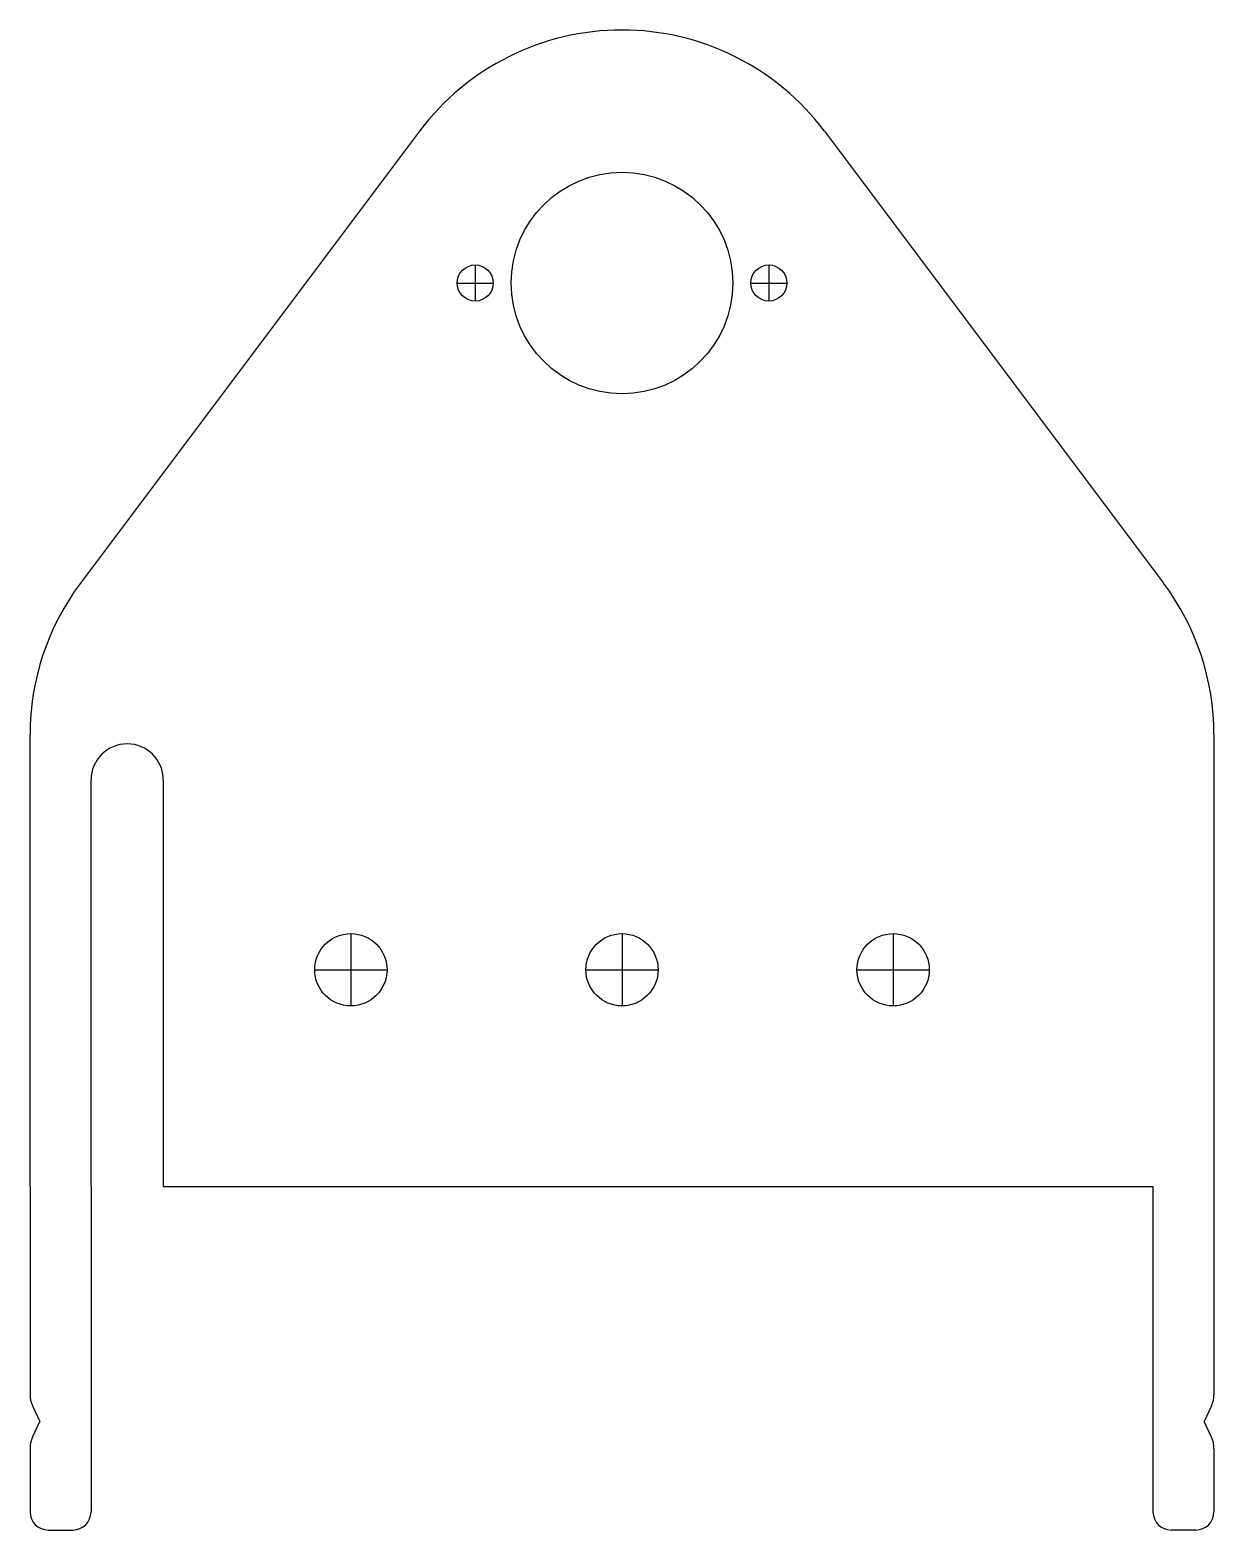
# Model space of a CAD drawing. Extents: x -66 to 66, y -38 to 128.
import ezdxf

# ---------------------------------------------------------------- set-up
doc = ezdxf.new("R2010")
doc.units = 0
doc.layers.add('Sketch', color=7, linetype='CONTINUOUS')

msp = doc.modelspace()

# ---------------------------------------------------------------- linework, layer by layer
at = {"layer": 'Sketch'}
for p, q in [((-22.4, 116.8), (-59.9, 66.8)), ((22.4, 116.8), (59.9, 66.8)), ((-16.25, 102), (-16.25, 98)), ((16.25, 102), (16.25, 98)), ((-18.25, 100), (-14.25, 100)), ((14.25, 100), (18.25, 100)), ((-65.5, 0), (-65.5, 50)), ((65.5, 50), (65.5, 0)), ((-58.75, 0), (-58.75, 45)), ((-50.75, 45), (-50.75, 0)), ((-30, 28), (-30, 20)), ((0, 28), (0, 20)), ((30, 28), (30, 20)), ((-34, 24), (-26, 24)), ((-4, 24), (4, 24)), ((26, 24), (34, 24)), ((-65.5, 0), (-65.5, -23)), ((-58.75, 0), (-58.75, -36)), ((-50.75, 0), (58.75, 0)), ((58.75, 0), (58.75, -36)), ((65.5, 0), (65.5, -23)), ((-65.2189, -24.2679), (-64.4112, -26)), ((65.2189, -24.2679), (64.4112, -26)), ((-65.2189, -27.7321), (-64.4112, -26)), ((65.2189, -27.7321), (64.4112, -26)), ((-65.5, -29), (-65.5, -36)), ((65.5, -29), (65.5, -36)), ((-63.5, -38), (-60.75, -38)), ((63.5, -38), (60.75, -38))]:
    msp.add_line(p, q, dxfattribs=at)
for centre, radius in [((0, 100), 12.25), ((-16.25, 100), 2), ((16.25, 100), 2), ((-30, 24), 4), ((0, 24), 4), ((30, 24), 4)]:
    msp.add_circle(centre, radius, dxfattribs=at)
for centre, radius, start, end in [((0, 100), 28, 36.8699, 143.13), ((-37.5, 50), 28, 143.13, 180), ((37.5, 50), 28, 0, 36.8699), ((-54.75, 45), 4, 0, 180), ((-62.5, -23), 3, 180, -155), ((62.5, -23), 3, -25, 0), ((-62.5, -29), 3, 155, 180), ((62.5, -29), 3, 0, 25), ((-63.5, -36), 2, 180, -90), ((-60.75, -36), 2, -90, 0), ((60.75, -36), 2, 180, -90), ((63.5, -36), 2, -90, 0)]:
    msp.add_arc(centre, radius, start, end, dxfattribs=at)

doc.saveas('drawing.dxf')
